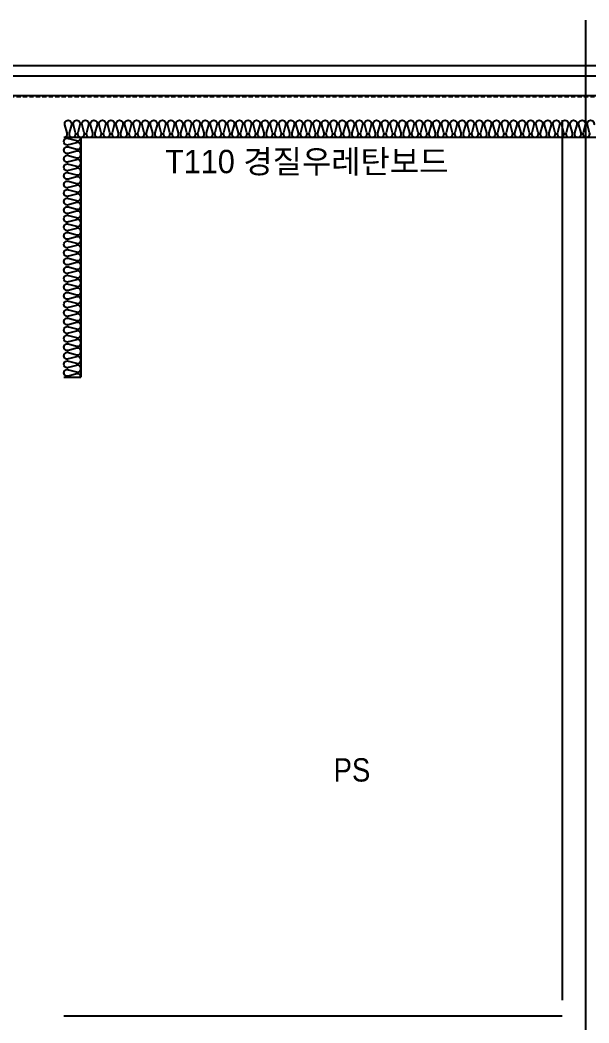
# Model space of a CAD drawing. Header units: millimetres. Extents: x -37526 to 92296, y -340 to 26760.
# Drawn here: x 46019 to 49672, y 10964 to 17403 of the extents above; entities that cross this region are included whole.
import ezdxf
from ezdxf.enums import TextEntityAlignment as Align

# ---------------------------------------------------------------- set-up
doc = ezdxf.new("R2010")
doc.units = ezdxf.units.MM
doc.header["$LTSCALE"] = 60
doc.linetypes.add('HID', pattern=[2.3, 1.5, -0.8])
for name, color, linetype in [('A-CEN', 1, 'Continuous'), ('A-FIN', 6, 'Continuous'), ('A-FIN-8', 8, 'Continuous'), ('A-HAT-MATL', 8, 'Continuous'), ('A-HAT-WIREMESH', 9, 'g_mesh'), ('A-WALL-D', 7, 'Continuous'), ('A-WP', 1, 'HID'), ('INSUL', 8, 'Continuous')]:
    doc.layers.add(name, color=color, linetype=linetype)
doc.layers.add('NOPLOT-TEXT', color=11, linetype='Continuous', plot=False)
doc.layers.add('NOPLOT-단열', color=21, linetype='Continuous', plot=False)
doc.styles.add('Gdim', font='Dotum.ttf')
doc.styles.add('Gtx', font='Dotum.ttf')
doc.linetypes.add('g_mesh', pattern='A,10,-0.8,["X",Gdim,S=0.6,R=0,X=-0.15,Y=-0.3],-0.8', length=11.6)

msp = doc.modelspace()

# ---------------------------------------------------------------- linework, layer by layer
at = {"layer": 'A-CEN'}
msp.add_line((49650, 17403), (49650, 9791.4), dxfattribs=at)
at = {"layer": 'A-FIN'}
for p, q in [((54775.5, 17110), (39568, 17110)), ((46300, 11010), (49500, 11010))]:
    msp.add_line(p, q, dxfattribs=at)
at = {"layer": 'A-FIN-8'}
msp.add_line((39168.2, 16918), (54775.5, 16918), dxfattribs=at)
at = {"layer": 'A-HAT-MATL', "elevation": 0}
for points in [[(46300, 16650, 0.524856), (46320.6, 16679.8), (46306.9, 16730.2, -1.449198), (46348.1, 16730.2), (46334.4, 16679.8, 0.524856), (46355, 16650, 0.524856), (46375.6, 16679.8), (46361.9, 16730.2, -1.449198), (46403.1, 16730.2), (46389.4, 16679.8, 0.524856), (46410, 16650, 0.524856), (46430.6, 16679.8), (46416.9, 16730.2, -1.449198), (46458.1, 16730.2), (46444.4, 16679.8, 0.524856), (46465, 16650, 0.524856), (46485.6, 16679.8), (46471.9, 16730.2, -1.449198), (46513.1, 16730.2), (46499.4, 16679.8, 0.524856), (46520, 16650, 0.524856), (46540.6, 16679.8), (46526.9, 16730.2, -1.449198), (46568.1, 16730.2), (46554.4, 16679.8, 0.524856), (46575, 16650, 0.524856), (46595.6, 16679.8), (46581.9, 16730.2, -1.449198), (46623.1, 16730.2), (46609.4, 16679.8, 0.524856), (46630, 16650, 0.524856), (46650.6, 16679.8), (46636.9, 16730.2, -1.449198), (46678.1, 16730.2), (46664.4, 16679.8, 0.524856), (46685, 16650, 0.524856), (46705.6, 16679.8), (46691.9, 16730.2, -1.449198), (46733.1, 16730.2), (46719.4, 16679.8, 0.524856), (46740, 16650, 0.524856), (46760.6, 16679.8), (46746.9, 16730.2, -1.449198), (46788.1, 16730.2), (46774.4, 16679.8, 0.524856), (46795, 16650, 0.524856), (46815.6, 16679.8), (46801.9, 16730.2, -1.449198), (46843.1, 16730.2), (46829.4, 16679.8, 0.524856), (46850, 16650, 0.524856), (46870.6, 16679.8), (46856.9, 16730.2, -1.449198), (46898.1, 16730.2), (46884.4, 16679.8, 0.524856), (46905, 16650, 0.524856), (46925.6, 16679.8), (46911.9, 16730.2, -1.449198), (46953.1, 16730.2), (46939.4, 16679.8, 0.524856), (46960, 16650, 0.524856), (46980.6, 16679.8), (46966.9, 16730.2, -1.449198), (47008.1, 16730.2), (46994.4, 16679.8, 0.524856), (47015, 16650, 0.524856), (47035.6, 16679.8), (47021.9, 16730.2, -1.449198), (47063.1, 16730.2), (47049.4, 16679.8, 0.524856), (47070, 16650, 0.524856), (47090.6, 16679.8), (47076.9, 16730.2, -1.449198), (47118.1, 16730.2), (47104.4, 16679.8, 0.524856), (47125, 16650, 0.524856), (47145.6, 16679.8), (47131.9, 16730.2, -1.449198), (47173.1, 16730.2), (47159.4, 16679.8, 0.524856), (47180, 16650, 0.524856), (47200.6, 16679.8), (47186.9, 16730.2, -1.449198), (47228.1, 16730.2), (47214.4, 16679.8, 0.524856), (47235, 16650, 0.524856), (47255.6, 16679.8), (47241.9, 16730.2, -1.449198), (47283.1, 16730.2), (47269.4, 16679.8, 0.524856), (47290, 16650, 0.524856), (47310.6, 16679.8), (47296.9, 16730.2, -1.449198), (47338.1, 16730.2), (47324.4, 16679.8, 0.524856), (47345, 16650, 0.524856), (47365.6, 16679.8), (47351.9, 16730.2, -1.449198), (47393.1, 16730.2), (47379.4, 16679.8, 0.524856), (47400, 16650, 0.524856), (47420.6, 16679.8), (47406.9, 16730.2, -1.449198), (47448.1, 16730.2), (47434.4, 16679.8, 0.524856), (47455, 16650, 0.524856), (47475.6, 16679.8), (47461.9, 16730.2, -1.449198), (47503.1, 16730.2), (47489.4, 16679.8, 0.524856), (47510, 16650, 0.524856), (47530.6, 16679.8), (47516.9, 16730.2, -1.449198), (47558.1, 16730.2), (47544.4, 16679.8, 0.524856), (47565, 16650, 0.524856), (47585.6, 16679.8), (47571.9, 16730.2, -1.449198), (47613.1, 16730.2), (47599.4, 16679.8, 0.524856), (47620, 16650, 0.524856), (47640.6, 16679.8), (47626.9, 16730.2, -1.449198), (47668.1, 16730.2), (47654.4, 16679.8, 0.524856), (47675, 16650, 0.524856), (47695.6, 16679.8), (47681.9, 16730.2, -1.449198), (47723.1, 16730.2), (47709.4, 16679.8, 0.524856), (47730, 16650, 0.524856), (47750.6, 16679.8), (47736.9, 16730.2, -1.449198), (47778.1, 16730.2), (47764.4, 16679.8, 0.524856), (47785, 16650, 0.524856), (47805.6, 16679.8), (47791.9, 16730.2, -1.449198), (47833.1, 16730.2), (47819.4, 16679.8, 0.524856), (47840, 16650, 0.524856), (47860.6, 16679.8), (47846.9, 16730.2, -1.449198), (47888.1, 16730.2), (47874.4, 16679.8, 0.524856), (47895, 16650, 0.524856), (47915.6, 16679.8), (47901.9, 16730.2, -1.449198), (47943.1, 16730.2), (47929.4, 16679.8, 0.524856), (47950, 16650, 0.524856), (47970.6, 16679.8), (47956.9, 16730.2, -1.449198), (47998.1, 16730.2), (47984.4, 16679.8, 0.524856), (48005, 16650, 0.524856), (48025.6, 16679.8), (48011.9, 16730.2, -1.449198), (48053.1, 16730.2), (48039.4, 16679.8, 0.524856), (48060, 16650, 0.524856), (48080.6, 16679.8), (48066.9, 16730.2, -1.449198), (48108.1, 16730.2), (48094.4, 16679.8, 0.524856), (48115, 16650, 0.524856), (48135.6, 16679.8), (48121.9, 16730.2, -1.449198), (48163.1, 16730.2), (48149.4, 16679.8, 0.524856), (48170, 16650, 0.524856), (48190.6, 16679.8), (48176.9, 16730.2, -1.449198), (48218.1, 16730.2), (48204.4, 16679.8, 0.524856), (48225, 16650, 0.524856), (48245.6, 16679.8), (48231.9, 16730.2, -1.449198), (48273.1, 16730.2), (48259.4, 16679.8, 0.524856), (48280, 16650, 0.524856), (48300.6, 16679.8), (48286.9, 16730.2, -1.449198), (48328.1, 16730.2), (48314.4, 16679.8, 0.524856), (48335, 16650, 0.524856), (48355.6, 16679.8), (48341.9, 16730.2, -1.449198), (48383.1, 16730.2), (48369.4, 16679.8, 0.524856), (48390, 16650, 0.524856), (48410.6, 16679.8), (48396.9, 16730.2, -1.449198), (48438.1, 16730.2), (48424.4, 16679.8, 0.524856), (48445, 16650, 0.524856), (48465.6, 16679.8), (48451.9, 16730.2, -1.449198), (48493.1, 16730.2), (48479.4, 16679.8, 0.524856), (48500, 16650, 0.524856), (48520.6, 16679.8), (48506.9, 16730.2, -1.449198), (48548.1, 16730.2), (48534.4, 16679.8, 0.524856), (48555, 16650, 0.524856), (48575.6, 16679.8), (48561.9, 16730.2, -1.449198), (48603.1, 16730.2), (48589.4, 16679.8, 0.524856), (48610, 16650, 0.524856), (48630.6, 16679.8), (48616.9, 16730.2, -1.449198), (48658.1, 16730.2), (48644.4, 16679.8, 0.524856), (48665, 16650, 0.524856), (48685.6, 16679.8), (48671.9, 16730.2, -1.449198), (48713.1, 16730.2), (48699.4, 16679.8, 0.524856), (48720, 16650, 0.524856), (48740.6, 16679.8), (48726.9, 16730.2, -1.449198), (48768.1, 16730.2), (48754.4, 16679.8, 0.524856), (48775, 16650, 0.524856), (48795.6, 16679.8), (48781.9, 16730.2, -1.449198), (48823.1, 16730.2), (48809.4, 16679.8, 0.524856), (48830, 16650, 0.524856), (48850.6, 16679.8), (48836.9, 16730.2, -1.449198), (48878.1, 16730.2), (48864.4, 16679.8, 0.524856), (48885, 16650, 0.524856), (48905.6, 16679.8), (48891.9, 16730.2, -1.449198), (48933.1, 16730.2), (48919.4, 16679.8, 0.524856), (48940, 16650, 0.524856), (48960.6, 16679.8), (48946.9, 16730.2, -1.449198), (48988.1, 16730.2), (48974.4, 16679.8, 0.524856), (48995, 16650, 0.524856), (49015.6, 16679.8), (49001.9, 16730.2, -1.449198), (49043.1, 16730.2), (49029.4, 16679.8, 0.524856), (49050, 16650, 0.524856), (49070.6, 16679.8), (49056.9, 16730.2, -1.449198), (49098.1, 16730.2), (49084.4, 16679.8, 0.524856), (49105, 16650, 0.524856), (49125.6, 16679.8), (49111.9, 16730.2, -1.449198), (49153.1, 16730.2), (49139.4, 16679.8, 0.524856), (49160, 16650, 0.524856), (49180.6, 16679.8), (49166.9, 16730.2, -1.449198), (49208.1, 16730.2), (49194.4, 16679.8, 0.524856), (49215, 16650, 0.524856), (49235.6, 16679.8), (49221.9, 16730.2, -1.449198), (49263.1, 16730.2), (49249.4, 16679.8, 0.524856), (49270, 16650, 0.524856), (49290.6, 16679.8), (49276.9, 16730.2, -1.449198), (49318.1, 16730.2), (49304.4, 16679.8, 0.524856), (49325, 16650, 0.524856), (49345.6, 16679.8), (49331.9, 16730.2, -1.449198), (49373.1, 16730.2), (49359.4, 16679.8, 0.524856), (49380, 16650, 0.524856), (49400.6, 16679.8), (49386.9, 16730.2, -1.449198), (49428.1, 16730.2), (49414.4, 16679.8, 0.524856), (49435, 16650, 0.524856), (49455.6, 16679.8), (49441.9, 16730.2, -1.449198), (49483.1, 16730.2), (49469.4, 16679.8, 0.524856), (49490, 16650, 0.524856), (49510.6, 16679.8), (49496.9, 16730.2, -1.449198), (49538.1, 16730.2), (49524.4, 16679.8, 0.524856), (49545, 16650, 0.524856), (49565.6, 16679.8), (49551.9, 16730.2, -1.449198), (49593.1, 16730.2), (49579.4, 16679.8, 0.524856), (49600, 16650, 0.524856), (49620.6, 16679.8), (49606.9, 16730.2, -1.449198), (49648.1, 16730.2), (49634.4, 16679.8, 0.524856), (49655, 16650, 0.524856), (49675.6, 16679.8), (49661.9, 16730.2, -1.449198), (49703.1, 16730.2)], [(46410, 15110, 0.524856), (46380.2, 15130.6), (46329.8, 15116.9, -1.449198), (46329.8, 15158.1), (46380.2, 15144.4, 0.524856), (46410, 15165, 0.524856), (46380.2, 15185.6), (46329.8, 15171.9, -1.449198), (46329.8, 15213.1), (46380.2, 15199.4, 0.524856), (46410, 15220, 0.524856), (46380.2, 15240.6), (46329.8, 15226.9, -1.449198), (46329.8, 15268.1), (46380.2, 15254.4, 0.524856), (46410, 15275, 0.524856), (46380.2, 15295.6), (46329.8, 15281.9, -1.449198), (46329.8, 15323.1), (46380.2, 15309.4, 0.524856), (46410, 15330, 0.524856), (46380.2, 15350.6), (46329.8, 15336.9, -1.449198), (46329.8, 15378.1), (46380.2, 15364.4, 0.524856), (46410, 15385, 0.524856), (46380.2, 15405.6), (46329.8, 15391.9, -1.449198), (46329.8, 15433.1), (46380.2, 15419.4, 0.524856), (46410, 15440, 0.524856), (46380.2, 15460.6), (46329.8, 15446.9, -1.449198), (46329.8, 15488.1), (46380.2, 15474.4, 0.524856), (46410, 15495, 0.524856), (46380.2, 15515.6), (46329.8, 15501.9, -1.449198), (46329.8, 15543.1), (46380.2, 15529.4, 0.524856), (46410, 15550, 0.524856), (46380.2, 15570.6), (46329.8, 15556.9, -1.449198), (46329.8, 15598.1), (46380.2, 15584.4, 0.524856), (46410, 15605, 0.524856), (46380.2, 15625.6), (46329.8, 15611.9, -1.449198), (46329.8, 15653.1), (46380.2, 15639.4, 0.524856), (46410, 15660, 0.524856), (46380.2, 15680.6), (46329.8, 15666.9, -1.449198), (46329.8, 15708.1), (46380.2, 15694.4, 0.524856), (46410, 15715, 0.524856), (46380.2, 15735.6), (46329.8, 15721.9, -1.449198), (46329.8, 15763.1), (46380.2, 15749.4, 0.524856), (46410, 15770, 0.524856), (46380.2, 15790.6), (46329.8, 15776.9, -1.449198), (46329.8, 15818.1), (46380.2, 15804.4, 0.524856), (46410, 15825, 0.524856), (46380.2, 15845.6), (46329.8, 15831.9, -1.449198), (46329.8, 15873.1), (46380.2, 15859.4, 0.524856), (46410, 15880, 0.524856), (46380.2, 15900.6), (46329.8, 15886.9, -1.449198), (46329.8, 15928.1), (46380.2, 15914.4, 0.524856), (46410, 15935, 0.524856), (46380.2, 15955.6), (46329.8, 15941.9, -1.449198), (46329.8, 15983.1), (46380.2, 15969.4, 0.524856), (46410, 15990, 0.524856), (46380.2, 16010.6), (46329.8, 15996.9, -1.449198), (46329.8, 16038.1), (46380.2, 16024.4, 0.524856), (46410, 16045, 0.524856), (46380.2, 16065.6), (46329.8, 16051.9, -1.449198), (46329.8, 16093.1), (46380.2, 16079.4, 0.524856), (46410, 16100, 0.524856), (46380.2, 16120.6), (46329.8, 16106.9, -1.449198), (46329.8, 16148.1), (46380.2, 16134.4, 0.524856), (46410, 16155, 0.524856), (46380.2, 16175.6), (46329.8, 16161.9, -1.449198), (46329.8, 16203.1), (46380.2, 16189.4, 0.524856), (46410, 16210, 0.524856), (46380.2, 16230.6), (46329.8, 16216.9, -1.449198), (46329.8, 16258.1), (46380.2, 16244.4, 0.524856), (46410, 16265, 0.524856), (46380.2, 16285.6), (46329.8, 16271.9, -1.449198), (46329.8, 16313.1), (46380.2, 16299.4, 0.524856), (46410, 16320, 0.524856), (46380.2, 16340.6), (46329.8, 16326.9, -1.449198), (46329.8, 16368.1), (46380.2, 16354.4, 0.524856), (46410, 16375, 0.524856), (46380.2, 16395.6), (46329.8, 16381.9, -1.449198), (46329.8, 16423.1), (46380.2, 16409.4, 0.524856), (46410, 16430, 0.524856), (46380.2, 16450.6), (46329.8, 16436.9, -1.449198), (46329.8, 16478.1), (46380.2, 16464.4, 0.524856), (46410, 16485, 0.524856), (46380.2, 16505.6), (46329.8, 16491.9, -1.449198), (46329.8, 16533.1), (46380.2, 16519.4, 0.524856), (46410, 16540, 0.524856), (46380.2, 16560.6), (46329.8, 16546.9, -1.449198), (46329.8, 16588.1), (46380.2, 16574.4, 0.524856), (46410, 16595, 0.524856), (46380.2, 16615.6), (46329.8, 16601.9, -1.449198), (46329.8, 16643.1), (46380.2, 16629.4, 0.524856), (46410, 16650)]]:
    msp.add_lwpolyline(points, format="xyb", dxfattribs=at)
at = {"layer": 'A-HAT-WIREMESH', "ltscale": 0.6}
msp.add_line((54775.5, 17043.4), (39650, 17043.4), dxfattribs=at)
at = {"layer": 'A-WALL-D'}
msp.add_line((49500, 16760, 0), (49500, 11110), dxfattribs=at)
at = {"layer": 'A-WP', "ltscale": 0.3}
msp.add_line((39165.1, 16913), (54775.5, 16913), dxfattribs=at)
at = {"layer": 'INSUL'}
for p, q in [((46300, 16650), (50450, 16650)), ((46410, 16650), (46410, 15110)), ((46300, 15110), (46410, 15110))]:
    msp.add_line(p, q, dxfattribs=at)

# ---------------------------------------------------------------- texts
at = {"layer": 'NOPLOT-TEXT', "style": 'Gtx', "width": 0.9}
msp.add_text('PS', height=150, dxfattribs=at).set_placement((48149.8, 12588.5), align=Align.MIDDLE)
at = {"layer": 'NOPLOT-단열', "style": 'Gtx'}
msp.add_text('T110 경질우레탄보드', height=150, dxfattribs=at).set_placement((46950.5, 16494.7), align=Align.MIDDLE_LEFT)

doc.saveas('drawing.dxf')
